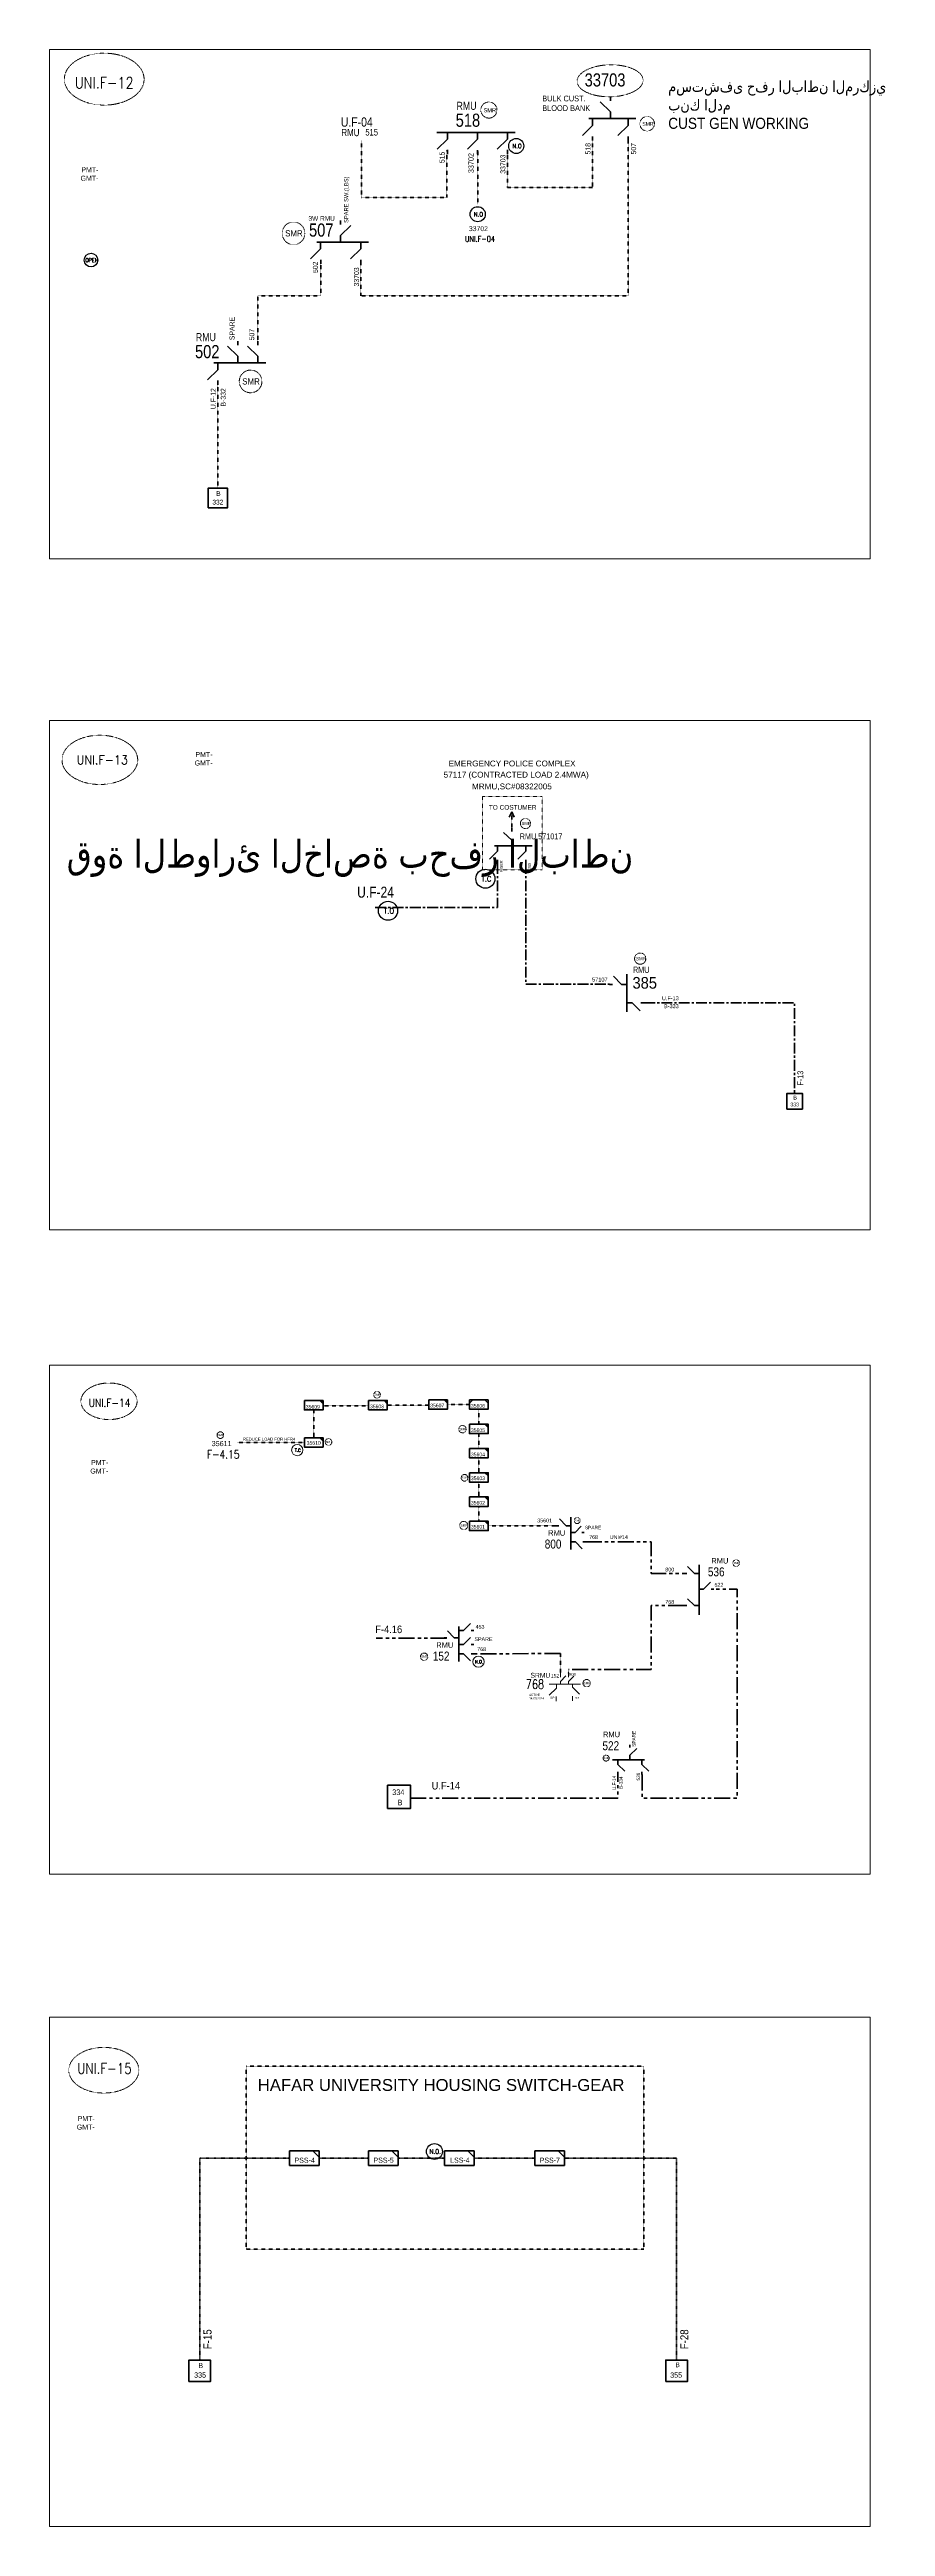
# Model space of a CAD drawing. Header units: metres. Extents: x 65984 to 144644, y -19036 to 23726.
# Drawn here: x 82099 to 83581, y -1095 to 3301 of the extents above; entities that cross this region are included whole.
import ezdxf
from ezdxf.enums import TextEntityAlignment as Align

# ---------------------------------------------------------------- set-up
doc = ezdxf.new("R2010")
doc.units = ezdxf.units.M
doc.header["$MEASUREMENT"] = 0
for name, pattern in [('( Center )', [2, 1.25, -0.25, 0.25, -0.25]), ('( Phantom )', [2.5, 1.25, -0.25, 0.25, -0.25, 0.25, -0.25]), ('DGN Style 2', [0.023128, 0, -0.023128]), ('DGN Style 3', [0.013877, 0, -0.013877]), ('DGN Style 4', [1.6, 0.8, -0.4, 0, -0.4])]:
    doc.linetypes.add(name, pattern=pattern)
doc.layers.get('0').update_dxf_attribs({"color": 95, "lineweight": 40})
for name, color, linetype, lineweight in [('ABS NUMBER', 112, 'Continuous', 30), ('D FDR  03', 112, 'Continuous', 40), ('d_eos', 111, 'Continuous', 40), ('d_eos no', 121, 'Continuous', 40), ('d_switch', 95, 'Continuous', 40), ('d_tf no', 6, 'Continuous', 40), ('d_ug cable', 95, 'Continuous', 40), ('d_unit sub', 7, 'Continuous', 40), ('d_village name', 7, 'Continuous', 40), ('FDR  4  13', 206, 'Continuous', 40), ('fedr no', 95, 'Continuous', 40), ('GRID STATION  04', 7, 'Continuous', 40), ('Level 37', 7, 'Continuous', 0), ('O H MAIN FEEDER', 4, 'Continuous', 100), ('SW N O', 114, 'Continuous', 30)]:
    doc.layers.add(name, color=color, linetype=linetype, lineweight=lineweight)
doc.styles.add('NASKHF', font='naskhf.shx', dxfattribs={"height": 8})
doc.styles.add('Style-Arial', font='arial.ttf')
doc.styles.add('Style-ENGINEERING', font='ENGINEERING.shx')
doc.styles.add('Style-msdefault', font='msdefault.shx')
doc.styles.add('Style-STANDARD', font='STANDARD.shx')

# ---------------------------------------------------------------- blocks, each defined once
blk = doc.blocks.new('*U1433')
at = {"layer": 'd_eos', "color": 2, "linetype": 'Continuous', "lineweight": 211, "ltscale": 1.655693}
for p, q in [((14, 0), (-18.3, 0)), ((-12.9, 12.1), (-12.9, 14.9)), ((-12.9, 4.7), (-5.9, 11.5)), ((-12.9, 0), (-12.9, 4.7)), ((-0.8, 0), (-0.8, -4.6)), ((11.3, 12.1), (11.3, 14.9)), ((11.3, 4.7), (18.3, 11.5)), ((11.3, 0), (11.3, 4.7)), ((-0.8, -4.6), (6.2, -11.4)), ((-0.8, -12.1), (-0.8, -14.9))]:
    blk.add_line(p, q, dxfattribs=at)
blk = doc.blocks.new('*U1434')
at = {"layer": 'd_eos', "color": 2, "linetype": 'Continuous', "lineweight": 211, "ltscale": 0.978828}
for p, q in [((-12.1, 7.4), (-14.9, 7.4)), ((-4.6, 7.4), (-11.4, 14.4)), ((0, 7.4), (-4.6, 7.4)), ((0, -16.2), (0, 16.2)), ((0, -8.4), (4.7, -8.4)), ((4.7, -8.4), (11.4, -15.4)), ((12.1, -8.4), (14.9, -8.4))]:
    blk.add_line(p, q, dxfattribs=at)
blk = doc.blocks.new('*U1435')
at = {"layer": 'd_eos', "color": 7, "linetype": 'Continuous', "lineweight": 211, "ltscale": 0.978828}
for p, q in [((14, 0), (-18.3, 0)), ((-12.9, 12.1), (-12.9, 14.9)), ((-12.9, 4.7), (-5.9, 11.5)), ((-12.9, 0), (-12.9, 4.7)), ((-0.8, 0), (-0.8, -4.6)), ((11.3, 12.1), (11.3, 14.9)), ((11.3, 4.7), (18.3, 11.5)), ((11.3, 0), (11.3, 4.7)), ((-0.8, -4.6), (6.2, -11.4)), ((-0.8, -12.1), (-0.8, -14.9))]:
    blk.add_line(p, q, dxfattribs=at)
blk = doc.blocks.new('*U882')
at = {"layer": 'd_ug cable', "color": 1, "linetype": 'Continuous', "lineweight": 100}
for q in [(-2.2, -2.2), (2.2, -2.2)]:
    blk.add_line((0, 2.3), q, dxfattribs=at)
blk = doc.blocks.new('*U1436')
at = {"layer": 'SW N O', "color": 1}
blk.add_circle((0, 0), 16.8, dxfattribs=at)
at = {"layer": 'SW N O', "color": 1, "style": 'Style-STANDARD'}
blk.add_text('T.C', height=9.6, dxfattribs=at).set_placement((1.7, -0.2), align=Align.MIDDLE_CENTER)
blk = doc.blocks.new('*U983')
at = {"layer": 'd_unit sub', "color": 5, "linetype": 'Continuous', "lineweight": 40}
for p, q in [((-9.2, 4.6), (9.2, 4.6)), ((-9.2, -4.6), (-9.2, 4.6)), ((9.2, 0.7), (5.3, 4.6)), ((6, 4.6), (9.2, 4.6)), ((9.2, 4.6), (9.2, 1.4)), ((9.2, 4.6), (9.2, -4.6)), ((9.2, -4.6), (-9.2, -4.6))]:
    blk.add_line(p, q, dxfattribs=at)
blk = doc.blocks.new('*U1437')
at = {"layer": 'd_eos', "color": 2, "linetype": 'Continuous', "lineweight": 211, "ltscale": 1.13086}
for p, q in [((14, 0), (-18.3, 0)), ((-12.9, 12.1), (-12.9, 14.9)), ((-12.9, 4.7), (-5.9, 11.5)), ((-12.9, 0), (-12.9, 4.7)), ((-0.8, 0), (-0.8, -4.6)), ((11.3, 12.1), (11.3, 14.9)), ((11.3, 4.7), (18.3, 11.5)), ((11.3, 0), (11.3, 4.7)), ((-0.8, -4.6), (6.2, -11.4)), ((-0.8, -12.1), (-0.8, -14.9))]:
    blk.add_line(p, q, dxfattribs=at)
blk = doc.blocks.new('*U1438')
at = {"layer": 'd_eos', "color": 2, "linetype": 'Continuous', "lineweight": 211, "ltscale": 1.13086}
for p, q in [((-12.1, 7.4), (-14.9, 7.4)), ((-4.6, 7.4), (-11.4, 14.4)), ((0, 7.4), (-4.6, 7.4)), ((0, -16.2), (0, 16.2)), ((0, -8.4), (4.7, -8.4)), ((4.7, -8.4), (11.4, -15.4)), ((12.1, -8.4), (14.9, -8.4))]:
    blk.add_line(p, q, dxfattribs=at)
blk = doc.blocks.new('SS')
at = {"color": 0, "linetype": 'ByBlock', "lineweight": -2, "flags": 128}
blk.add_lwpolyline([(6.95, 4.25), (10.45, 4.25), (10.45, 0.75)], close=True, dxfattribs=at)
at = {"color": 0, "linetype": 'ByBlock', "lineweight": -2, "extrusion": (0, 0, -1)}
blk.add_solid([(-6.95, 4.25), (-10.45, 4.25), (-10.45, 0.75)], dxfattribs=at)
at = {"color": 0, "linetype": 'ByBlock', "lineweight": -2}
blk.add_3dface([(-9.55, 4.25), (10.45, 4.25), (10.45, -5.75), (-9.55, -5.75)], dxfattribs=at)
blk = doc.blocks.new('*U892')
at = {"layer": 'SW N O', "color": 3}
blk.add_circle((0, 0), 16.8, dxfattribs=at)
at = {"layer": 'SW N O', "color": 3, "style": 'Style-STANDARD'}
blk.add_text('N.O.', height=9.6, dxfattribs=at).set_placement((1.7, -0.2), align=Align.MIDDLE_CENTER)
blk = doc.blocks.new('TF_8')
at = {"color": 0, "linetype": 'ByBlock', "lineweight": -2}
blk.add_line((6.3, 4.95), (9.9, 1.35), dxfattribs=at)
blk.add_3dface([(-10.1, 4.95), (9.9, 4.95), (9.9, -5.05), (-10.1, -5.05)], dxfattribs=at)
blk = doc.blocks.new('*U3196')
at = {"layer": 'd_unit sub', "color": 94, "linetype": 'Continuous', "lineweight": 40, "flags": 128}
for points in [[(-9.5, 1.4), (-6.1, 4.7), (-9.5, 4.7)], [(9.5, 1.3), (6, 4.7), (9.5, 4.7)]]:
    blk.add_lwpolyline(points, close=True, dxfattribs=at)
at = {"layer": 'd_unit sub', "color": 94, "linetype": 'Continuous', "lineweight": 40, "xscale": 0.94866334575076, "yscale": 0.94866334575076, "zscale": 0.4380515265747434, "rotation": 359.9999999999999}
blk.add_blockref('TF_8', (0.1, 0), dxfattribs=at)
blk = doc.blocks.new('*U1426')
at = {"layer": 'SW N O', "color": 3}
blk.add_circle((0, 0), 16.8, dxfattribs=at)
at = {"layer": 'SW N O', "color": 3, "style": 'Style-STANDARD'}
blk.add_text('N.O', height=9.6, dxfattribs=at).set_placement((1.7, -0.2), align=Align.MIDDLE_CENTER)
blk = doc.blocks.new('*U893')
at = {"layer": 'SW N O', "color": 3, "lineweight": 13}
blk.add_circle((0, 0), 16.8, dxfattribs=at)
at = {"layer": 'SW N O', "color": 3, "lineweight": 13, "style": 'Style-STANDARD'}
blk.add_text('N.O.', height=9.6, dxfattribs=at).set_placement((1.7, -0.2), align=Align.MIDDLE_CENTER)
blk = doc.blocks.new('*U4212')
at = {"layer": 'SW N O', "color": 3}
blk.add_circle((0, 0), 16.8, dxfattribs=at)
at = {"layer": 'SW N O', "color": 3, "style": 'Style-STANDARD'}
blk.add_text('T.O', height=9.6, dxfattribs=at).set_placement((1.7, -0.2), align=Align.MIDDLE_CENTER)
blk = doc.blocks.new('*U3508')
at = {"layer": 'SW N O', "color": 1, "lineweight": 13}
blk.add_circle((0, 0), 16.8, dxfattribs=at)
at = {"layer": 'SW N O', "color": 1, "lineweight": 13, "style": 'Style-STANDARD'}
blk.add_text('T.C', height=9.6, dxfattribs=at).set_placement((1.7, -0.2), align=Align.MIDDLE_CENTER)
blk = doc.blocks.new('*U4401')
at = {"layer": 'SW N O', "color": 6}
blk.add_circle((0, 0), 16.8, dxfattribs=at)
at = {"layer": 'SW N O', "color": 6, "style": 'Style-STANDARD'}
blk.add_text('OPEN', height=9.6, dxfattribs=at).set_placement((1.7, -0.2), align=Align.MIDDLE_CENTER)

msp = doc.modelspace()

# ---------------------------------------------------------------- linework, layer by layer
at = {"layer": 'd_eos', "color": 2, "linetype": 'Continuous', "lineweight": 211, "ltscale": 1.655693}
for p, q in [((82786.1, 3153.9), (82924.8, 3153.9)), ((82804.6, 3141.9), (82786.5, 3124.2)), ((82804.6, 3153.9), (82804.6, 3141.9)), ((82804.6, 3122.6), (82804.7, 3115.2)), ((82858.2, 3141.7), (82840, 3124.1)), ((82858.2, 3153.8), (82858.2, 3141.7)), ((82858.2, 3122.4), (82858.2, 3115.1)), ((82910.9, 3141.9), (82892.7, 3124.2)), ((82910.9, 3153.9), (82910.9, 3141.9)), ((82910.9, 3122.6), (82910.9, 3115.2)), ((82615.3, 2990.4), (82615.3, 2997.7)), ((82579.9, 2946.9), (82561.8, 2929.3)), ((82573, 2959), (82664.8, 2959)), ((82579.9, 2959), (82579.9, 2946.9)), ((82615.3, 2971.1), (82633.4, 2988.7)), ((82615.3, 2959), (82615.3, 2971.1)), ((82650.9, 2946.9), (82632.7, 2929.3)), ((82650.9, 2959), (82650.9, 2946.9)), ((82580, 2927.6), (82580, 2920.3)), ((82650.9, 2927.6), (82650.9, 2920.3)), ((82433, 2756.7), (82414.8, 2774.3)), ((82433, 2776), (82433, 2783.3)), ((82468.6, 2756.7), (82450.4, 2774.3)), ((82468.6, 2776), (82468.6, 2783.3)), ((82397.7, 2732.6), (82379.5, 2715)), ((82390.7, 2744.6), (82482.5, 2744.6)), ((82397.7, 2744.6), (82397.7, 2732.6)), ((82433, 2744.6), (82433, 2756.7)), ((82468.6, 2744.6), (82468.6, 2756.7)), ((82397.7, 2713.3), (82397.7, 2705.9))]:
    msp.add_line(p, q, dxfattribs=at)
at = {"layer": 'd_eos', "color": 2, "linetype": 'Continuous', "lineweight": 211, "ltscale": 1.017774}
for p, q in [((83023.7, 669.4), (83031.1, 669.4)), ((83031.1, 669.4), (83041.9, 680.6)), ((83042.9, 669.4), (83047.4, 669.4))]:
    msp.add_line(p, q, dxfattribs=at)
at = {"layer": 'd_eos', "color": 7, "linetype": 'Continuous', "lineweight": 211, "ltscale": 1.13086}
for p, q in [((83229.4, 596.7), (83224.4, 596.7)), ((83229.4, 539.4), (83224.4, 539.4)), ((83272.2, 568.6), (83277.2, 568.6))]:
    msp.add_line(p, q, dxfattribs=at)
at = {"layer": 'd_eos', "color": 2, "linetype": 'Continuous', "lineweight": 211, "ltscale": 1.13086}
for p, q in [((83242.6, 596.7), (83230.5, 609.1)), ((83250.8, 596.7), (83242.6, 596.7)), ((83250.8, 523.2), (83250.8, 612.1)), ((83259, 568.6), (83271.1, 581)), ((83242.6, 539.4), (83230.5, 551.8)), ((83250.8, 539.4), (83242.6, 539.4)), ((83250.8, 568.6), (83259, 568.6)), ((82816.8, 482.1), (82804.8, 494.5)), ((82825.1, 440.3), (82825.1, 502.7)), ((82825.1, 495.3), (82833.3, 495.3)), ((82833.3, 495.3), (82845.3, 507.7)), ((82846.5, 495.3), (82851.5, 495.3)), ((82803.6, 482.1), (82798.6, 482.1)), ((82825.1, 482.1), (82816.8, 482.1)), ((82825.1, 470.4), (82833.3, 470.4)), ((82825.1, 454), (82833.3, 454)), ((82833.3, 470.4), (82845.3, 482.8)), ((82833.3, 454), (82845.3, 441.6)), ((82846.5, 470.4), (82851.5, 470.4)), ((82846.5, 454), (82851.5, 454))]:
    msp.add_line(p, q, dxfattribs=at)
at = {"layer": 'd_eos', "color": 2, "linetype": 'Continuous', "lineweight": 13, "ltscale": 0.667762}
for p, q in [((82984.8, 400), (83040.4, 400.1)), ((83005, 412.7), (83005, 422.8)), ((83005, 404.9), (83014.9, 414.6)), ((83005, 400.1), (83005, 404.9)), ((83019.3, 412.7), (83019.3, 422.2)), ((83019.3, 404.9), (83029, 414.4)), ((83019.3, 400.1), (83019.3, 404.9)), ((83026.4, 399.6), (83026.4, 394.7)), ((83026.3, 394.5), (83038.9, 382.2))]:
    msp.add_line(p, q, dxfattribs=at)
at = {"layer": 'd_eos', "color": 2, "linetype": 'Continuous', "lineweight": 13, "ltscale": 0.540887}
for q in [(82997.9, 400), (82985.1, 380.7)]:
    msp.add_line((82997.8, 393.1), q, dxfattribs=at)
at = {"layer": 'd_eos', "color": 2, "linetype": 'Continuous', "lineweight": 13, "ltscale": 0.600986}
for p, q in [((82997.3, 370), (82997.3, 378.5)), ((83026.4, 370.4), (83026.4, 378.9))]:
    msp.add_line(p, q, dxfattribs=at)
at = {"layer": 'd_ug cable', "color": 1, "linetype": 'DGN Style 3', "lineweight": 100}
msp.add_line((82918.7, 1918.9), (82918.7, 1948), dxfattribs=at)
at = {"layer": 'd_ug cable', "color": 94, "linetype": 'DGN Style 3', "lineweight": 100}
for p, q in [((82584.3, 894.1), (82664.8, 894.1)), ((82698, 895.2), (82771.5, 895.2)), ((82804.7, 896.3), (82844, 896.3))]:
    msp.add_line(p, q, dxfattribs=at)
at = {"layer": 'd_ug cable', "color": 5, "linetype": 'DGN Style 3', "lineweight": 100, "flags": 128}
for points in [[(82650.9, 2920.3), (82650.9, 2863.5), (83125.1, 2863.5), (83125.1, 3139.5)], [(82652.4, 3139.5), (82652.4, 3038.3), (82803.6, 3038.3), (82803.6, 3121.6)], [(82910.9, 3115.2), (82910.9, 3056.1), (83062.1, 3056.1), (83062.1, 3139.5)], [(82858.4, 3026.4), (82858.4, 3028.9), (82858.4, 3028.9), (82858.4, 3120)], [(82468.6, 2783.3), (82468.6, 2863.5), (82580, 2863.5), (82580, 2920.3)], [(82397.7, 2705.9), (82397.7, 2623.6), (82397.7, 2623.6), (82397.7, 2522.4)]]:
    msp.add_lwpolyline(points, dxfattribs=at)
at = {"layer": 'd_ug cable', "color": 121, "linetype": '( Center )', "lineweight": 158, "ltscale": 15.333939, "flags": 128}
for points in [[(82893.5, 1857.1), (82893.5, 1778.6), (82674.8, 1778.6)], [(82943.9, 1857.1), (82943.9, 1642), (83091.8, 1642)], [(83153.6, 1609.1), (83420.3, 1609.1), (83420.3, 1448.4)]]:
    msp.add_lwpolyline(points, dxfattribs=at)
at = {"layer": 'd_ug cable', "color": 94, "linetype": 'DGN Style 3', "lineweight": 100, "flags": 128}
for points in [[(82567.7, 886.9), (82567.7, 837.4)], [(82860.4, 861.5), (82860.4, 887.9)], [(82860.4, 818.4), (82860.4, 844.9)], [(82860.4, 775.3), (82860.4, 801.8)], [(82860.4, 732.3), (82860.4, 758.7)], [(82860.4, 689.2), (82860.4, 715.7)], [(82877, 680.9), (82877, 680.9), (82999.6, 680.9)], [(83005, 420.6), (83004.9, 454.4)], [(83019.3, 419.7), (83019.3, 426)]]:
    msp.add_lwpolyline(points, dxfattribs=at)
at = {"layer": 'd_ug cable', "color": 9, "linetype": 'DGN Style 3', "lineweight": 100, "flags": 128}
msp.add_lwpolyline([(82551.1, 829.1), (82432.4, 829.1)], dxfattribs=at)
at = {"layer": 'd_ug cable', "color": 94, "linetype": '( Phantom )', "lineweight": 140, "ltscale": 22.681062, "flags": 128}
for points in [[(83049.9, 652.8), (83165.9, 652.8), (83165.9, 596.7), (83224.4, 596.7)], [(83224.4, 539.4), (83165.9, 539.4), (83165.9, 425.9), (83019.4, 426)], [(83004.9, 454.4), (82851.5, 454)]]:
    msp.add_lwpolyline(points, dxfattribs=at)
at = {"layer": 'd_ug cable', "color": 95, "linetype": '( Phantom )', "lineweight": 140, "ltscale": 22.681062, "flags": 128}
for points in [[(83149.7, 239.6), (83149.7, 197.7), (83318.2, 197.7), (83318.2, 568.6), (83274.7, 568.6)], [(82738.8, 197.7), (82738.8, 197.7), (83106.6, 197.7), (83106.6, 239.6)]]:
    msp.add_lwpolyline(points, dxfattribs=at)
at = {"layer": 'd_ug cable', "color": 1, "linetype": '( Phantom )', "lineweight": 140, "ltscale": 22.681062, "flags": 128}
msp.add_lwpolyline([(82803.2, 481.8), (82678.2, 481.8)], dxfattribs=at)
at = {"layer": 'd_ug cable', "color": 206, "linetype": 'DGN Style 4', "lineweight": 53, "flags": 128}
for points in [[(82524.7, -441.1), (82365.4, -441.1), (82365.4, -799.3)], [(82664.7, -441.1), (82577.3, -441.1)], [(82799.3, -441.1), (82717.2, -441.1)], [(82959.4, -441.1), (82851.9, -441.1)], [(83211, -799.4), (83211, -441.1), (83012, -441.1)]]:
    msp.add_lwpolyline(points, dxfattribs=at)
at = {"layer": 'd_ug cable', "color": 2, "linetype": 'DGN Style 3', "lineweight": 13}
for centre, radius in [((82878.2, 3193.5), 14.3), ((83158.8, 3169.1), 12.9), ((82531.8, 2974.7), 20.1), ((82455.7, 2711.9), 20.1), ((82943, 1927.3), 8.98), ((83146.5, 1687.6), 9.97), ((82679.9, 913.6), 5.91), ((82402, 842), 5.91), ((82593.8, 829.9), 5.91), ((82831.4, 852.6), 6.56), ((82835, 766.3), 5.91), ((82833.6, 681.7), 7.29), ((83034.7, 690.4), 5.32), ((83316.6, 614.9), 5.91), ((82763.4, 448.8), 6.56), ((83051.6, 401.9), 6.56), ((83086.1, 268.9), 5.32)]:
    msp.add_circle(centre, radius, dxfattribs=at)
at = {"layer": 'FDR  4  13', "linetype": 'DGN Style 2', "lineweight": 13, "flags": 128}
msp.add_lwpolyline([(82866.7, 1845.1), (82972.5, 1845.1), (82972.5, 1975.2), (82866.7, 1975.2)], close=True, dxfattribs=at)
at = {"layer": 'fedr no', "color": 82, "linetype": 'DGN Style 3', "lineweight": 13, "true_color": 0x1dc70e}
for centre, major_axis in [((82196.1, 3248.3), (70.7, 0)), ((82188.4, 2040.3), (67.1, 0)), ((82204.6, 902.1), (49.8, 0)), ((82195.5, -285), (62.2, 0))]:
    msp.add_ellipse(centre, major_axis=major_axis, ratio=0.651175, dxfattribs=at)
at = {"layer": 'fedr no', "color": 2, "linetype": 'DGN Style 3', "lineweight": 13}
msp.add_ellipse((83093.1, 3245.4), major_axis=(-58.5, -1.1), ratio=0.484899, dxfattribs=at)
at = {"layer": 'GRID STATION  04', "color": 5, "linetype": 'Continuous', "lineweight": 70, "ltscale": 1.252111, "flags": 128}
msp.add_lwpolyline([(82380.3, 2487.7), (82380.3, 2522.4), (82415, 2522.4), (82415, 2487.7)], close=True, dxfattribs=at)
at = {"layer": 'GRID STATION  04', "color": 121, "linetype": 'Continuous', "lineweight": 70, "ltscale": 0.740235, "flags": 128}
msp.add_lwpolyline([(83406.5, 1420.7), (83406.5, 1448.4), (83434.2, 1448.4), (83434.2, 1420.7)], close=True, dxfattribs=at)
at = {"layer": 'GRID STATION  04', "color": 94, "linetype": 'Continuous', "lineweight": 70, "ltscale": 1.477801, "flags": 128}
msp.add_lwpolyline([(82698.5, 220.6), (82698.5, 179.7), (82739.4, 179.7), (82739.4, 220.6)], close=True, dxfattribs=at)
at = {"layer": 'GRID STATION  04', "color": 121, "linetype": 'Continuous', "lineweight": 70, "ltscale": 1.377323, "flags": 128}
for points in [[(82346.4, -837.4), (82346.4, -799.3), (82384.5, -799.3), (82384.5, -837.4)], [(83191.9, -837.6), (83191.9, -799.4), (83230.1, -799.4), (83230.1, -837.6)]]:
    msp.add_lwpolyline(points, close=True, dxfattribs=at)
at = {"layer": 'O H MAIN FEEDER', "color": 140, "lineweight": 13, "ltscale": 0.498271, "flags": 128}
for points in [[(82099.2, 3300.8), (83554.3, 3300.8), (83554.3, 2397.2), (82099.2, 2397.2)], [(82099.2, 2110), (83554.3, 2110), (83554.3, 1206.4), (82099.2, 1206.4)], [(82099.2, 966.3), (83554.3, 966.3), (83554.3, 62.7), (82099.2, 62.7)], [(82099.2, -191), (83554.3, -191), (83554.3, -1094.6), (82099.2, -1094.6)]]:
    msp.add_lwpolyline(points, close=True, dxfattribs=at)
at = {"layer": 'O H MAIN FEEDER', "color": 140, "linetype": 'DGN Style 3', "lineweight": 211, "flags": 128}
msp.add_lwpolyline([(82447.9, -278), (83153, -278), (83153, -602.8), (82447.9, -602.8)], close=True, dxfattribs=at)

# ---------------------------------------------------------------- block references
at = {"layer": 'd_eos', "color": 2, "linetype": 'Continuous', "lineweight": 211, "ltscale": 1.655693, "xscale": 2.593742460100002, "yscale": 2.593742460100002, "zscale": 2.593742460100002, "rotation": 180}
msp.add_blockref('*U1433', (83091.5, 3178.2), dxfattribs=at)
at = {"layer": 'd_eos', "color": 7, "linetype": 'Continuous', "lineweight": 211, "ltscale": 0.978828, "xscale": 2.072203552102511, "yscale": 2.072203552102511, "zscale": 2.072203552102511, "rotation": 180}
msp.add_blockref('*U1435', (82917, 1888), dxfattribs=at)
at = {"layer": 'd_eos', "color": 2, "linetype": 'Continuous', "lineweight": 211, "ltscale": 0.978828, "xscale": 2.072203552102511, "yscale": 2.072203552102511, "zscale": 2.072203552102511}
msp.add_blockref('*U1434', (83122.7, 1626.6), dxfattribs=at)
at = {"layer": 'd_eos', "color": 2, "linetype": 'Continuous', "lineweight": 211, "ltscale": 1.13086, "xscale": 1.771561000000001, "yscale": 1.771561000000001, "zscale": 1.771561000000001}
msp.add_blockref('*U1438', (83023.5, 667.7), dxfattribs=at)
at = {"layer": 'd_eos', "color": 2, "linetype": 'Continuous', "lineweight": 211, "ltscale": 1.13086, "extrusion": (0, 0, -1), "xscale": 1.771561000000001, "yscale": 1.771561000000001, "zscale": 1.771561000000001, "rotation": 180.0000000000001}
msp.add_blockref('*U1437', (-83129.6, 266), dxfattribs=at)
at = {"layer": 'd_ug cable', "color": 1, "linetype": 'Continuous', "lineweight": 100, "xscale": 2.072203552102511, "yscale": 2.072203552102511, "zscale": 2.072203552102511}
msp.add_blockref('*U882', (82918.7, 1943.3), dxfattribs=at)
at = {"layer": 'd_unit sub', "color": 94, "linetype": 'Continuous', "lineweight": 40}
for name, p, xscale, yscale, zscale in [('SS', (82566.9, 896.4), 1.660259907731112, 1.660259907731112, 0.8301299538655561), ('SS', (82787.4, 897.6), 1.660259907731112, 1.660259907731112, 0.8301299538655561), ('*U3196', (82860.4, 896.3), 1.725905155021489, 1.725905155021489, 1.725905155021489), ('SS', (82859.6, 811.3), 1.660259907731112, 1.660259907731112, 0.8301299538655561), ('SS', (82859.6, 725.2), 1.660259907731112, 1.660259907731112, 0.8301299538655561)]:
    msp.add_blockref(name, p, dxfattribs=dict(at, xscale=xscale, yscale=yscale, zscale=zscale))
at = {"layer": 'd_unit sub', "color": 2, "linetype": 'Continuous', "lineweight": 40, "xscale": 1.660259907731112, "yscale": 1.660259907731112, "zscale": 0.8301299538655561}
for p in [(82680.7, 896.5), (82566.9, 830.3), (82859.6, 854.4), (82859.6, 768.3), (82859.6, 682.2)]:
    msp.add_blockref('SS', p, dxfattribs=at)
at = {"layer": 'd_unit sub', "color": 5, "linetype": 'Continuous', "lineweight": 40, "xscale": 2.85666783179467, "yscale": 2.85666783179467, "zscale": 2.85666783179467}
for p in [(82551, -441.2), (82691, -441.2), (82825.6, -441.2), (82985.7, -441.2)]:
    msp.add_blockref('*U983', p, dxfattribs=at)
at = {"layer": 'SW N O', "color": 3}
for name, p, xscale, yscale, zscale in [('*U1426', (82926.7, 3129.7), 0.7977693614440502, 0.7977693614440502, 0.7977693614440502), ('*U1426', (82858.4, 3008.6), 0.7977693614440502, 0.7977693614440502, 0.7977693614440502), ('*U4212', (82699.3, 1772.5), 1.006695510863854, 1.006695510863854, 1.006695510863854), ('*U892', (82781.7, -429.2), 0.841867615895208, 0.841867615895208, 0.841867615895208)]:
    msp.add_blockref(name, p, dxfattribs=dict(at, xscale=xscale, yscale=yscale, zscale=zscale))
at = {"layer": 'SW N O', "color": 6, "xscale": 0.7179924252996452, "yscale": 0.7179924252996452, "zscale": 0.7179924252996452}
msp.add_blockref('*U4401', (82172.7, 2927.2), dxfattribs=at)
at = {"layer": 'SW N O', "color": 1, "xscale": 1.006695510863854, "yscale": 1.006695510863854, "zscale": 1.006695510863854}
msp.add_blockref('*U1436', (82872, 1829.4), dxfattribs=at)
at = {"layer": 'SW N O', "color": 1, "lineweight": 13, "xscale": 0.5947240704923037, "yscale": 0.5947240704923037, "zscale": 0.5947240704923037}
msp.add_blockref('*U3508', (82538.3, 815.4), dxfattribs=at)
at = {"layer": 'SW N O', "color": 3, "lineweight": 13, "xscale": 0.5947240704923037, "yscale": 0.5947240704923037, "zscale": 0.5947240704923037}
msp.add_blockref('*U893', (82859.8, 440), dxfattribs=at)

# ---------------------------------------------------------------- texts
at = {"layer": 'ABS NUMBER', "color": 7, "lineweight": 13, "insert": (83196.2, 3245.3), "char_height": 19.66, "attachment_point": 1, "style": 'NASKHF'}
msp.add_mtext('\\fArial|b0|i0|c178178|p39;\\H1x;\\W0.88;مستشفى حفر الباطن المركزي\\Pبنك الدم          \\PCUST GEN WORKING', dxfattribs=at)
at = {"layer": 'D FDR  03', "linetype": 'DGN Style 3', "lineweight": 40, "insert": (82920.4, 1956), "char_height": 8.289, "attachment_point": 5, "line_spacing_factor": 0.6, "style": 'Style-ENGINEERING'}
msp.add_mtext('\\H1x;\\W0.95;TO COSTUMER', dxfattribs=at)
at = {"layer": 'd_eos no', "color": 2, "linetype": 'Continuous', "lineweight": 140}
for s, height, style, width, p in [('33703', 23.34, 'Style-msdefault', 0.833333, (83048, 3258.6)), ('U.F-04', 16.6, 'Style-msdefault', 0.833333, (82615.7, 3180.5)), ('518', 23.34, 'Style-msdefault', 0.833333, (82819.3, 3187.1)), ('507', 23.34, 'Style-msdefault', 0.833333, (82559.3, 2992.2)), ('502', 23.34, 'Style-msdefault', 0.833333, (82357.1, 2776.5)), ('385', 20.72, 'Style-Arial', 0.9, (83132.8, 1655)), ('800', 15.94, 'Style-msdefault', 0.833333, (82977.2, 656.7)), ('536', 15.94, 'Style-msdefault', 0.833333, (83266.5, 607.4)), ('152', 15.94, 'Style-msdefault', 0.833333, (82778.7, 457.9))]:
    msp.add_text(s, height=height, dxfattribs=dict(at, style=style, width=width)).set_placement(p, align=Align.TOP_LEFT)
at = {"layer": 'd_eos no', "color": 2, "linetype": 'Continuous', "lineweight": 53, "style": 'Style-msdefault', "width": 0.818182}
for s, height, p in [('RMU', 14.27, (82820.8, 3208.1)), ('RMU', 14.27, (82358.6, 2797.6)), ('U.F-24', 19.51, (82644.6, 1815.3)), ('RMU', 11.4, (83133.6, 1673.6)), ('RMU', 9.74, (82983.3, 673.3)), ('RMU', 9.74, (83272.6, 624)), ('RMU', 9.74, (82784.8, 474.5))]:
    msp.add_text(s, height=height, dxfattribs=at).set_placement(p, align=Align.TOP_LEFT)
at = {"layer": 'd_eos no', "color": 7, "linetype": 'Continuous', "lineweight": 53, "ltscale": 0.9, "style": 'Style-msdefault', "width": 0.818182}
msp.add_text('RMU', height=12.84, dxfattribs=at).set_placement((82616.7, 3160), align=Align.TOP_LEFT)
at = {"layer": 'd_eos no', "color": 7, "linetype": 'Continuous', "lineweight": 13, "style": 'Style-Arial', "width": 0.88}
for s, p in [('GMT-', (82154.1, 3076.9)), ('PMT-', (82155.5, 3092)), ('GMT-', (82356.5, 2039.2)), ('PMT-', (82357.9, 2054.3)), ('PMT-', (82172.8, 797.8)), ('GMT-', (82171.4, 782.7)), ('GMT-', (82147.5, -381.5)), ('PMT-', (82149, -366.4))]:
    msp.add_text(s, height=8.84, dxfattribs=at).set_placement(p, align=Align.TOP_LEFT)
at = {"layer": 'd_eos no', "color": 7, "linetype": 'Continuous', "lineweight": 140, "ltscale": 0.647468, "style": 'Style-msdefault', "width": 0.833333}
msp.add_text('33702', height=9.65, rotation=90, dxfattribs=at).set_placement((82841.6, 3081.5), align=Align.TOP_LEFT)
at = {"layer": 'd_eos no', "color": 2, "linetype": 'Continuous', "lineweight": 53, "ltscale": 0.726883, "style": 'Style-msdefault', "width": 0.818182}
msp.add_text('3W RMU', height=8.42, dxfattribs=at).set_placement((82558.3, 3005.4), align=Align.TOP_LEFT)
at = {"layer": 'd_eos no', "color": 7, "linetype": 'Continuous', "lineweight": 140, "ltscale": 0.582721, "style": 'Style-msdefault', "width": 0.833333}
msp.add_text('33702', height=8.69, dxfattribs=at).set_placement((82842.8, 2987.3), align=Align.TOP_LEFT)
at = {"layer": 'd_eos no', "color": 2, "linetype": 'Continuous', "lineweight": 13, "style": 'Style-Arial', "width": 0.88}
msp.add_text('قوة الطوارئ الخاصة بحفر الباطن', height=49.294, dxfattribs=at).set_placement((82129.7, 1898.3), align=Align.TOP_LEFT)
at = {"layer": 'd_eos no', "color": 2, "linetype": 'Continuous', "lineweight": 53, "ltscale": 0.9, "style": 'Style-msdefault', "width": 0.818182}
for s, height, p in [('RMU 571017', 10.26, (82932.9, 1909.7)), ('SRMU', 8.77, (82951.9, 420.2))]:
    msp.add_text(s, height=height, dxfattribs=at).set_placement(p, align=Align.TOP_LEFT)
at = {"layer": 'd_eos no', "color": 2, "linetype": 'Continuous', "lineweight": 53, "style": 'Style-msdefault', "width": 0.818182}
msp.add_text('RMU', height=9.74, dxfattribs=at).set_placement((83080.5, 306))
at = {"layer": 'd_eos no', "color": 2, "linetype": 'Continuous', "lineweight": 140, "style": 'Style-msdefault', "width": 0.833333}
msp.add_text('522', height=15.94, dxfattribs=at).set_placement((83079.5, 282.9))
at = {"layer": 'd_eos no', "color": 7, "linetype": 'Continuous', "lineweight": 140, "insert": (82972.8, 3219.1), "char_height": 10.272, "attachment_point": 1, "style": 'NASKHF'}
msp.add_mtext('\\Fmsdefault;\\H1x;\\W0.833333;BULK CUST.\\PBLOOD BANK\\P', dxfattribs=at)
at = {"layer": 'd_switch', "color": 7, "linetype": 'Continuous', "lineweight": 30, "ltscale": 1.180721, "style": 'Style-ENGINEERING', "width": 0.857143}
msp.add_text('515', height=11.75, dxfattribs=at).set_placement((82681.6, 3160), align=Align.TOP_RIGHT)
at = {"layer": 'd_switch', "color": 9, "linetype": 'Continuous', "lineweight": 30, "style": 'Style-ENGINEERING', "width": 0.857143}
msp.add_text('518', height=8.9, rotation=90, dxfattribs=at).set_placement((83049.4, 3114.6), align=Align.TOP_LEFT)
at = {"layer": 'd_switch', "color": 7, "linetype": 'Continuous', "lineweight": 30, "style": 'Style-ENGINEERING', "width": 0.857143}
for s, height, rotation, p in [('507', 8.9, 90, (83130.4, 3114.6)), ('33703', 8.9, 90, (82898.6, 3080.4)), ('SPARE', 8.9, 90, (82418.3, 2785.1)), ('507', 8.9, 90, (82453.3, 2784.9)), ('U.F-14', 6.08, 90.0075, (83097.3, 212.2)), ('B-334', 6.08, 90.0075, (83109.3, 213.9))]:
    msp.add_text(s, height=height, rotation=rotation, dxfattribs=at).set_placement(p, align=Align.TOP_LEFT)
at = {"layer": 'd_switch', "color": 7, "linetype": 'Continuous', "lineweight": 30, "style": 'Style-ENGINEERING'}
for s, height, rotation, width, p in [('515', 8.9, 90, 0.857143, (82790.8, 3119.7)), ('502', 8.9, 90, 0.857143, (82566.1, 2924.7)), ('33703', 8.9, 89.9925, 0.857143, (82639, 2914.3)), ('U.F-12', 8.9, 89.9925, 0.857143, (82385, 2699.9)), ('B-332', 8.9, 89.9925, 0.857143, (82402.7, 2699.9)), ('U.F-13', 7.11, 359.9925, 0.857143, (83214.8, 1620.9)), ('B-333', 7.11, 359.9925, 0.857143, (83214.8, 1606.8)), ('522', 6.73, 359.9925, 0.921053, (83294, 579.9)), ('SPARE', 6.08, 90, 0.857143, (83132.2, 317.3)), ('536', 6.08, 90, 0.857143, (83140, 243))]:
    msp.add_text(s, height=height, rotation=rotation, dxfattribs=dict(at, width=width)).set_placement(p, align=Align.TOP_RIGHT)
at = {"layer": 'd_switch', "color": 7, "linetype": 'Continuous', "lineweight": 30, "ltscale": 0.888625, "style": 'Style-ENGINEERING', "width": 0.857143}
msp.add_text('SPARE SW.(LBS)', height=7.41, rotation=90, dxfattribs=at).set_placement((82621.5, 2993.2), align=Align.TOP_LEFT)
at = {"layer": 'd_switch', "color": 7, "linetype": 'Continuous', "lineweight": 30, "ltscale": 1.102956, "style": 'Style-ENGINEERING', "width": 0.921053}
msp.add_text('57107', height=7.07, dxfattribs=at).set_placement((83061.1, 1654), align=Align.TOP_LEFT)
at = {"layer": 'd_switch', "color": 2, "linetype": 'Continuous', "lineweight": 30, "style": 'Style-msdefault', "width": 0.9}
for s, height, p in [('F-13', 10.36, (83425.2, 1462.3)), ('F-15', 14.27, (82372.1, -780.1)), ('F-28', 14.27, (83217.6, -780.2))]:
    msp.add_text(s, height=height, rotation=90, dxfattribs=at).set_placement(p, align=Align.TOP_LEFT)
at = {"layer": 'd_switch', "color": 2, "linetype": 'Continuous', "lineweight": 30, "ltscale": 0.9, "style": 'Style-ENGINEERING', "width": 0.857143}
msp.add_text('REDUCE LOAD FOR HFR4', height=5.421, rotation=0.0026, dxfattribs=at).set_placement((82442, 837.5), align=Align.TOP_LEFT)
at = {"layer": 'd_switch', "color": 7, "linetype": 'Continuous', "lineweight": 30, "style": 'Style-ENGINEERING', "width": 0.921053}
for s, p in [('35601', (82963.9, 693.9)), ('768', (83056, 664.3)), ('UNI#14', (83092.5, 664.5)), ('800', (83191, 606.8)), ('768', (83191, 549.5)), ('768', (82857.5, 465.5))]:
    msp.add_text(s, height=6.73, dxfattribs=at).set_placement(p, align=Align.TOP_LEFT)
at = {"layer": 'd_switch', "color": 7, "linetype": 'Continuous', "lineweight": 30, "ltscale": 0.9, "style": 'Style-ENGINEERING', "width": 0.921053}
msp.add_text('SPARE', height=6.06, dxfattribs=at).set_placement((83077.3, 681.1), align=Align.TOP_RIGHT)
at = {"layer": 'd_switch', "color": 2, "linetype": 'Continuous', "lineweight": 30, "style": 'Style-ENGINEERING', "width": 0.921053}
for s, p in [('F-4.16', (82676.7, 504.1)), ('U.F-14', (82776.7, 226.6))]:
    msp.add_text(s, height=13.41, dxfattribs=at).set_placement(p, align=Align.TOP_LEFT)
at = {"layer": 'd_switch', "color": 7, "linetype": 'Continuous', "lineweight": 30, "style": 'Style-ENGINEERING', "width": 0.921053}
for s, p in [('453', (82870.3, 505.3)), ('SPARE', (82884.6, 483.4))]:
    msp.add_text(s, height=6.73, dxfattribs=at).set_placement(p, align=Align.TOP_RIGHT)
at = {"layer": 'd_switch', "color": 7, "linetype": 'Continuous', "lineweight": 30, "ltscale": 0.957021, "style": 'Style-ENGINEERING', "width": 0.921053}
msp.add_text('152', height=6.1, dxfattribs=at).set_placement((82988.4, 418), align=Align.TOP_LEFT)
at = {"layer": 'd_switch', "color": 7, "linetype": 'Continuous', "lineweight": 30, "ltscale": 0.844171, "style": 'Style-ENGINEERING', "width": 0.921053}
msp.add_text('800', height=5.16, dxfattribs=at).set_placement((83020.4, 420.1), align=Align.TOP_LEFT)
at = {"layer": 'd_tf no', "color": 1, "linetype": 'Continuous', "lineweight": 40, "style": 'Style-msdefault', "width": 0.945946}
for height, p in [(7.28, (82868.7, 3196.8)), (6.55, (83150.3, 3172.1)), (5.38, (82936.1, 1929.9)), (5.98, (83138.8, 1690.5)), (3.66, (82675, 915.6)), (3.66, (82397, 843.9)), (4.06, (82825.9, 854.7)), (3.66, (82588.8, 831.8)), (3.66, (82830, 768.3)), (4.51, (82827.5, 684.1)), (3.29, (83030.3, 692.1)), (3.66, (83311.6, 616.9)), (4.06, (82757.9, 451)), (4.06, (83046.1, 404)), (3.29, (83081.7, 270.7))]:
    msp.add_text('SMR', height=height, dxfattribs=at).set_placement(p, align=Align.TOP_LEFT)
at = {"layer": 'd_tf no', "color": 1, "linetype": 'Continuous', "lineweight": 13, "style": 'Style-msdefault', "width": 0.947368}
for p in [(82516.9, 2980.3), (82440.8, 2717.5)]:
    msp.add_text('SMR', height=11.1, dxfattribs=at).set_placement(p, align=Align.TOP_LEFT)
at = {"layer": 'd_tf no', "color": 94, "linetype": 'Continuous', "lineweight": 40, "style": 'Style-msdefault', "width": 0.945946}
for s, p in [('35609', (82553.6, 895.6)), ('35607', (82774, 897.8)), ('35606', (82846.3, 897.2)), ('35604', (82846.3, 810.9)), ('35602', (82846.3, 725.2))]:
    msp.add_text(s, height=6.55, dxfattribs=at).set_placement(p, align=Align.TOP_LEFT)
at = {"layer": 'd_tf no', "color": 2, "linetype": 'Continuous', "lineweight": 40, "style": 'Style-msdefault', "width": 0.945946}
for s, p in [('35608', (82667.3, 896.2)), ('35605', (82846.3, 854)), ('35610', (82555.1, 831.5)), ('35603', (82846.3, 768.7)), ('35601', (82846.3, 682.6))]:
    msp.add_text(s, height=6.55, dxfattribs=at).set_placement(p, align=Align.TOP_LEFT)
at = {"layer": 'd_tf no', "color": 2, "linetype": 'Continuous', "lineweight": 13, "style": 'Style-msdefault', "width": 0.945946}
msp.add_text('35611', height=9.21, dxfattribs=at).set_placement((82386.7, 831.7), align=Align.TOP_LEFT)
at = {"layer": 'd_tf no', "color": 121, "linetype": 'Continuous', "lineweight": 40, "insert": (82949.6, 383.1), "char_height": 3.807, "attachment_point": 1, "style": 'NASKHF'}
msp.add_mtext('\\Fmsdefault;\\H1x;\\W0.945946;ACTIVE\\P14.08.2024', dxfattribs=at)
at = {"layer": 'd_tf no', "color": 6, "linetype": 'Continuous', "lineweight": 40, "char_height": 8.957, "attachment_point": 3, "style": 'NASKHF'}
for s, insert in [('\\Fmsdefault;\\H1x;\\W0.953514;PSS-4\\P', (82569.5, -440.2)), ('\\Fmsdefault;\\H1x;\\W0.953514;PSS-5\\P', (82709.5, -440.2)), ('\\Fmsdefault;\\H1x;\\W0.953514;LSS-4\\P', (82844.1, -440.2)), ('\\Fmsdefault;\\H1x;\\W0.953514;PSS-7\\P', (83004.2, -440.2))]:
    msp.add_mtext(s, dxfattribs=dict(at, insert=insert))
at = {"layer": 'd_village name', "color": 7, "linetype": 'Continuous', "lineweight": 53, "style": 'Style-Arial'}
msp.add_text('EMERGENCY POLICE COMPLEX', height=10.361, rotation=360, dxfattribs=at).set_placement((82919.3, 2033.9), align=Align.MIDDLE_CENTER)
msp.add_text('HAFAR UNIVERSITY HOUSING SWITCH-GEAR', height=21.157, dxfattribs=at).set_placement((82793.5, -311.2), align=Align.MIDDLE_CENTER)
at = {"layer": 'd_village name', "color": 7, "linetype": 'Continuous', "lineweight": 53, "attachment_point": 5, "style": 'Style-Arial'}
for s, insert, char_height, line_spacing_factor in [('57117 (CONTRACTED LOAD 2.4MWA)', (82926.6, 2012.5), 10.361, 0.6), ('\\H0.7113x;MRMU,SC#08322005', (82919, 1992.2), 14.566, 0.42678)]:
    msp.add_mtext(s, dxfattribs=dict(at, insert=insert, char_height=char_height, line_spacing_factor=line_spacing_factor))
at = {"layer": 'FDR  4  13', "linetype": 'Continuous', "char_height": 4.88, "attachment_point": 5, "rotation": 90, "style": 'Style-ENGINEERING'}
for s, insert in [('RISER', (82900.3, 1851.5)), ('385', (82949.8, 1852))]:
    msp.add_mtext(s, dxfattribs=dict(at, insert=insert))
at = {"layer": 'fedr no', "color": 6, "linetype": 'Continuous', "lineweight": 13, "style": 'Style-STANDARD', "width": 0.909091}
for s, height, p in [('UNI.F-12', 20.08, (82196.1, 3241.8)), ('UNI.F-14', 14.31, (82205.5, 899.3)), ('UNI.F-15', 18.63, (82196.6, -281.8))]:
    msp.add_text(s, height=height, dxfattribs=at).set_placement(p, align=Align.MIDDLE_CENTER)
at = {"layer": 'fedr no', "color": 55, "linetype": 'Continuous', "lineweight": 13, "style": 'Style-STANDARD', "width": 0.909091}
for s, height, p in [('UNI.F-04', 10.31, (82862.3, 2964.8)), ('F-4.15', 14.31, (82407.1, 807.9))]:
    msp.add_text(s, height=height, dxfattribs=at).set_placement(p, align=Align.MIDDLE_CENTER)
at = {"layer": 'fedr no', "color": 6, "linetype": 'Continuous', "lineweight": 40, "insert": (82192.7, 2040.3), "char_height": 15.98, "attachment_point": 5, "style": 'Style-STANDARD'}
msp.add_mtext('UNI.F-13', dxfattribs=at)
at = {"layer": 'GRID STATION  04', "color": 5, "linetype": 'Continuous', "lineweight": 70, "style": 'Style-msdefault', "width": 0.888889}
for s, p in [('B', (82394.8, 2517.3)), ('332', (82388, 2501.9))]:
    msp.add_text(s, height=8.5, dxfattribs=at).set_placement(p, align=Align.TOP_LEFT)
at = {"layer": 'GRID STATION  04', "color": 121, "linetype": 'Continuous', "lineweight": 70, "style": 'Style-msdefault', "width": 0.888889}
for s, height, p in [('333', 6.79, (83412.7, 1432.1)), ('B', 6.79, (83418.1, 1444.3)), ('335', 9.35, (82355.5, -821.2)), ('B', 9.35, (82363, -804.3)), ('355', 9.35, (83199.6, -821.4)), ('B', 8.3, (83209.2, -803.7))]:
    msp.add_text(s, height=height, dxfattribs=at).set_placement(p, align=Align.TOP_LEFT)
at = {"layer": 'GRID STATION  04', "color": 94, "linetype": 'Continuous', "lineweight": 70, "style": 'Style-msdefault', "width": 0.888889}
for s, height, p in [('334', 10.04, (82706.7, 203.3)), ('B', 10, (82716.3, 185.1))]:
    msp.add_text(s, height=height, dxfattribs=at).set_placement(p)
at = {"layer": 'Level 37', "color": 7, "linetype": 'Continuous', "lineweight": 13, "ltscale": 0.640585, "style": 'Style-msdefault', "width": 0.857143}
msp.add_text('SP', height=4.1, dxfattribs=at).set_placement((82986.9, 378), align=Align.TOP_LEFT)
at = {"layer": 'Level 37', "color": 7, "linetype": 'Continuous', "lineweight": 13, "ltscale": 0.601311, "style": 'Style-msdefault', "width": 0.857143}
msp.add_text('SP', height=3.67, dxfattribs=at).set_placement((83038.3, 377.3), align=Align.TOP_RIGHT)
at = {"layer": 'Level 37', "color": 2, "linetype": 'Continuous', "lineweight": 13, "ltscale": 1.3522, "insert": (82959.9, 400), "char_height": 16.336, "attachment_point": 5, "line_spacing_factor": 0.6, "style": 'Style-STANDARD'}
msp.add_mtext('\\H1x;\\W0.854701;768', dxfattribs=at)

doc.saveas('drawing.dxf')
